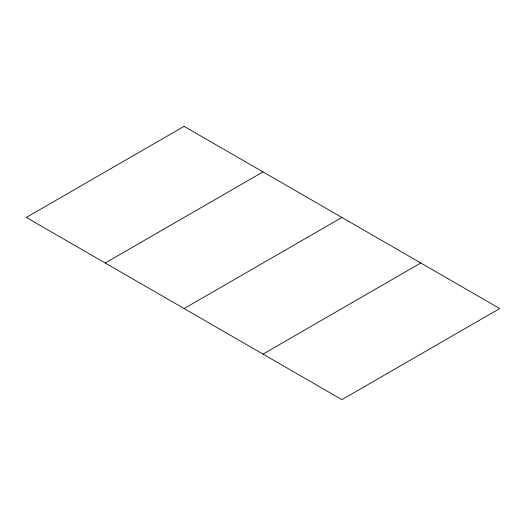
<?xml version="1.0" encoding="UTF-8"?>
<svg xmlns="http://www.w3.org/2000/svg" width="526" height="526" viewBox="0 0 526 526"><rect width="100%" height="100%" fill="white"/><g stroke="black" fill="none" stroke-linecap="round" stroke-linejoin="round"><path stroke-width="0.79" d="M105.2 263L263 171.897M184.1 308.552L341.9 217.448M263 354.103L420.8 263M184.1 126.345L26.3 217.448L341.9 399.655L499.7 308.552L184.1 126.345"/></g></svg>
